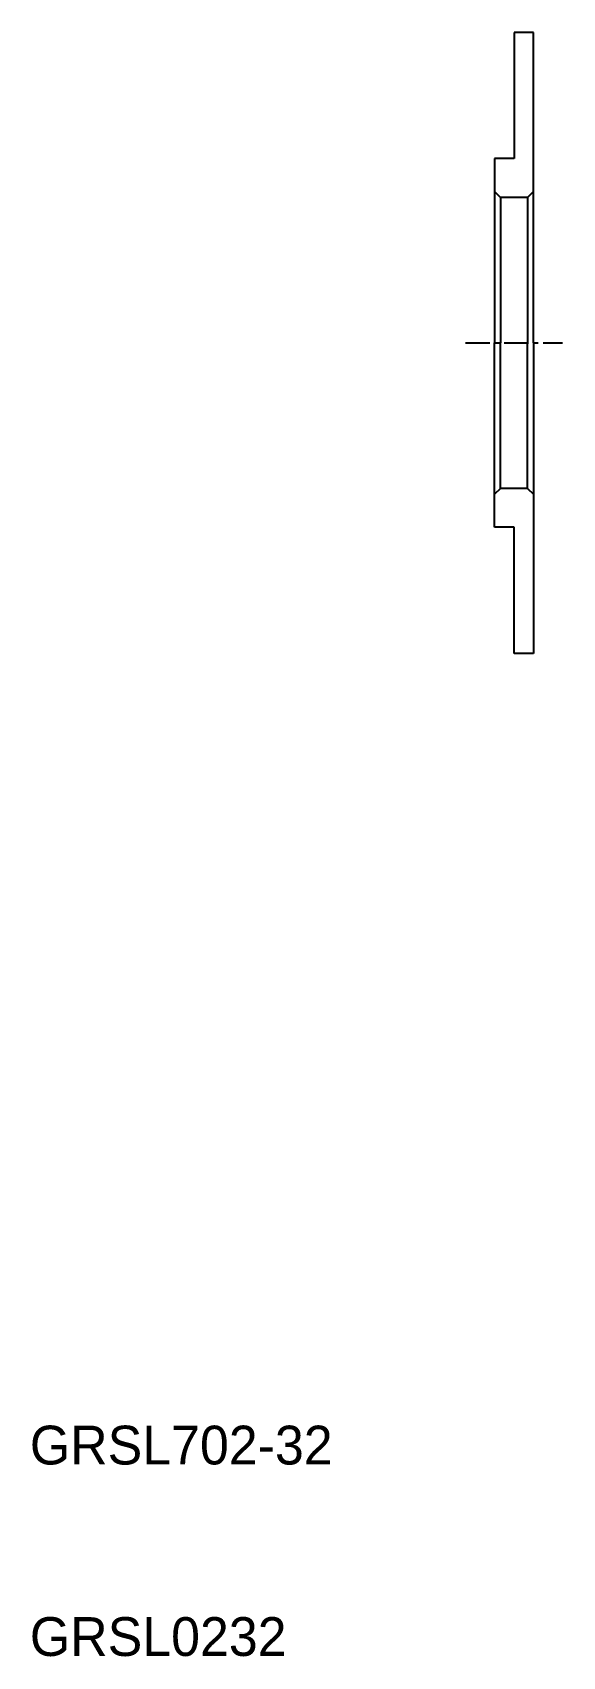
# Model space of a CAD drawing. Extents: x 191.2 to 218.5, y 89.1 to 172.8.
import ezdxf

# ---------------------------------------------------------------- set-up
doc = ezdxf.new("R2010")
doc.units = 0
doc.linetypes.add('CENTER', pattern=[2, 1.25, -0.25, 0.25, -0.25])
doc.layers.get('0').update_dxf_attribs({"linetype": 'CONTINUOUS'})
doc.layers.add('CENTER', color=1, linetype='CENTER')

msp = doc.modelspace()

# ---------------------------------------------------------------- linework, layer by layer
for p, q in [((217.035, 172.8), (216.035, 172.8)), ((216.035, 172.8), (216.035, 166.3)), ((217.035, 156.8), (217.035, 172.8)), ((215.035, 166.3), (215.035, 156.8)), ((216.035, 166.3), (215.035, 166.3)), ((215.335, 164.3), (215.035, 164.6)), ((215.335, 164.3), (215.335, 156.8)), ((216.735, 164.3), (215.335, 164.3)), ((216.735, 164.3), (217.035, 164.6)), ((216.735, 164.3), (216.735, 156.8)), ((215.035, 147.3), (215.035, 156.8)), ((215.335, 149.3), (215.335, 156.8)), ((216.735, 149.3), (216.735, 156.8)), ((217.035, 156.8), (217.035, 140.8)), ((215.335, 149.3), (215.035, 149)), ((216.735, 149.3), (215.335, 149.3)), ((216.735, 149.3), (217.035, 149)), ((216.035, 147.3), (215.035, 147.3)), ((216.035, 140.8), (216.035, 147.3)), ((217.035, 140.8), (216.035, 140.8))]:
    msp.add_line(p, q)
at = {"layer": 'CENTER', "color": 1, "linetype": 'CENTER'}
msp.add_line((213.535, 156.8), (218.535, 156.8), dxfattribs=at)

# ---------------------------------------------------------------- texts
for s, p in [('GRSL702-32', (191.074, 99.003)), ('GRSL0232', (191.074, 89.135))]:
    msp.add_text(s, height=2).set_placement(p)

doc.saveas('drawing.dxf')
